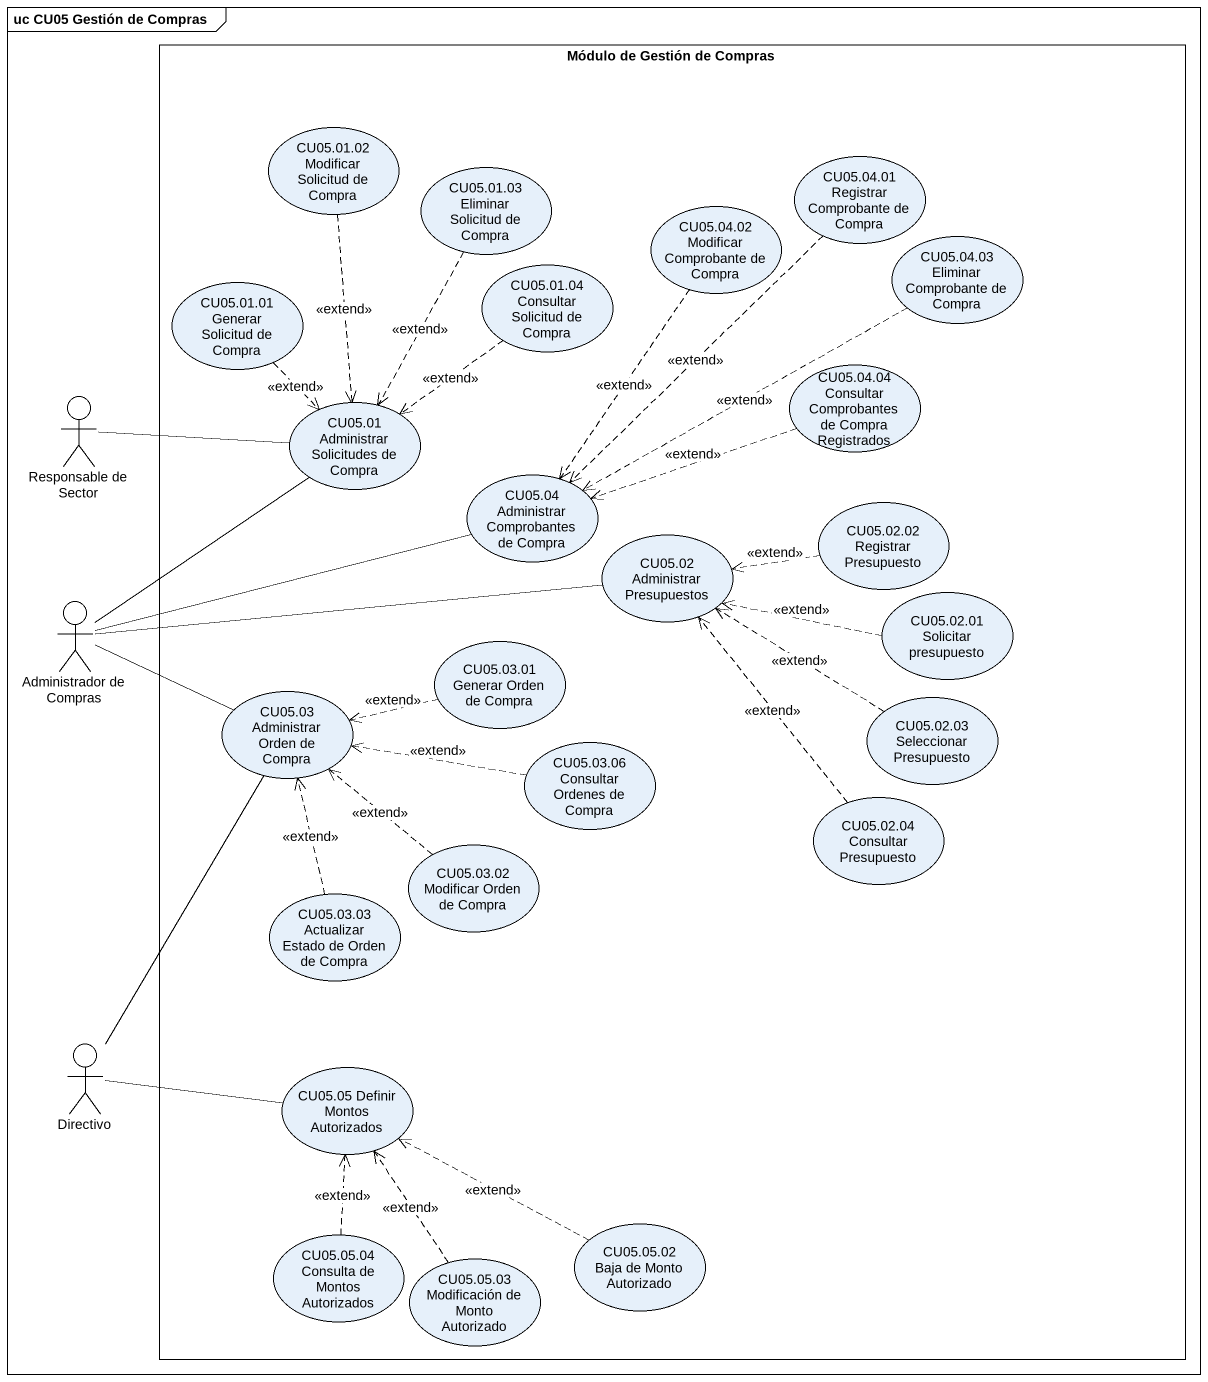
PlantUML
@startuml
mainframe uc CU05 Gestión de Compras
rectangle "Módulo de Gestión de Compras" as Módulo_de_Gestión_de_Compras {
  usecase "CU05.01.02 Modificar Solicitud de Compra" as CU05_01_02_Modificar
  usecase "CU05.04.01 Registrar Comprobante de Compra" as CU05_04_01_Registrar
  usecase "CU05.01.03 Eliminar Solicitud de Compra" as CU05_01_03_Eliminar
  usecase "CU05.04.02 Modificar Comprobante de Compra" as CU05_04_02_Modificar
  usecase "CU05.01.04 Consultar Solicitud de Compra" as CU05_01_04_Consultar
  usecase "CU05.04.03 Eliminar Comprobante de Compra" as CU05_04_03_Eliminar
  usecase "CU05.01.01 Generar Solicitud de Compra" as CU05_01_01_Generar
  usecase "CU05.04.04 Consultar Comprobantes de Compra Registrados" as CU05_04_04_Consultar
  usecase "CU05.01 Administrar Solicitudes de Compra" as CU05_01_Administrar
  usecase "CU05.04 Administrar Comprobantes de Compra" as CU05_04_Administrar
  usecase "CU05.02 Administrar Presupuestos" as CU05_02_Administrar
  usecase "CU05.02.02 Registrar Presupuesto" as CU05_02_02_Registrar
  usecase "CU05.02.01 Solicitar presupuesto" as CU05_02_01_Solicitar
  usecase "CU05.03.01 Generar Orden de Compra" as CU05_03_01_Generar_Orden_de
  usecase "CU05.03 Administrar Orden de Compra" as CU05_03_Administrar_Orden
  usecase "CU05.02.03 Seleccionar Presupuesto" as CU05_02_03_Seleccionar
  usecase "CU05.03.06 Consultar Ordenes de Compra" as CU05_03_06_Consultar
  usecase "CU05.02.04 Consultar Presupuesto" as CU05_02_04_Consultar
  usecase "CU05.03.03 Actualizar Estado de Orden de Compra" as CU05_03_03_Actualizar
  usecase "CU05.03.02 Modificar Orden de Compra" as CU05_03_02_Modificar_Orden
  usecase "CU05.05 Definir Montos Autorizados" as CU05_05_Definir_Montos
  usecase "CU05.05.02 Baja de Monto Autorizado" as CU05_05_02_Baja_de_Monto
  usecase "CU05.05.04 Consulta de Montos Autorizados" as CU05_05_04_Consulta_de
  usecase "CU05.05.03 Modificación de Monto Autorizado" as CU05_05_03_Modificación_de
}
actor "Responsable de Sector" as Responsable_de_Sector
actor "Administrador de Compras" as Administrador_de_Compras
actor Directivo
CU05_01_02_Modificar ..> CU05_01_Administrar : <<extend>>
CU05_04_01_Registrar ..> CU05_04_Administrar : <<extend>>
CU05_01_03_Eliminar ..> CU05_01_Administrar : <<extend>>
CU05_04_02_Modificar ..> CU05_04_Administrar : <<extend>>
CU05_01_04_Consultar ..> CU05_01_Administrar : <<extend>>
CU05_04_03_Eliminar .left.> CU05_04_Administrar : <<extend>>
CU05_01_01_Generar ..> CU05_01_Administrar : <<extend>>
CU05_04_04_Consultar .left.> CU05_04_Administrar : <<extend>>
Responsable_de_Sector -right- CU05_01_Administrar
CU05_02_02_Registrar .left.> CU05_02_Administrar : <<extend>>
Administrador_de_Compras -up- CU05_01_Administrar
Administrador_de_Compras -right- CU05_04_Administrar
Administrador_de_Compras -right- CU05_02_Administrar
Administrador_de_Compras -right- CU05_03_Administrar_Orden
CU05_02_01_Solicitar .left.> CU05_02_Administrar : <<extend>>
CU05_03_01_Generar_Orden_de .left.> CU05_03_Administrar_Orden : <<extend>>
CU05_03_Administrar_Orden -- Directivo
CU05_02_03_Seleccionar .up.> CU05_02_Administrar : <<extend>>
CU05_03_06_Consultar .left.> CU05_03_Administrar_Orden : <<extend>>
CU05_02_04_Consultar .up.> CU05_02_Administrar : <<extend>>
CU05_03_03_Actualizar .up.> CU05_03_Administrar_Orden : <<extend>>
CU05_03_02_Modificar_Orden .up.> CU05_03_Administrar_Orden : <<extend>>
CU05_05_Definir_Montos -left- Directivo
CU05_05_02_Baja_de_Monto .left.> CU05_05_Definir_Montos : <<extend>>
CU05_05_04_Consulta_de .up.> CU05_05_Definir_Montos : <<extend>>
CU05_05_03_Modificación_de .up.> CU05_05_Definir_Montos : <<extend>>
@enduml
